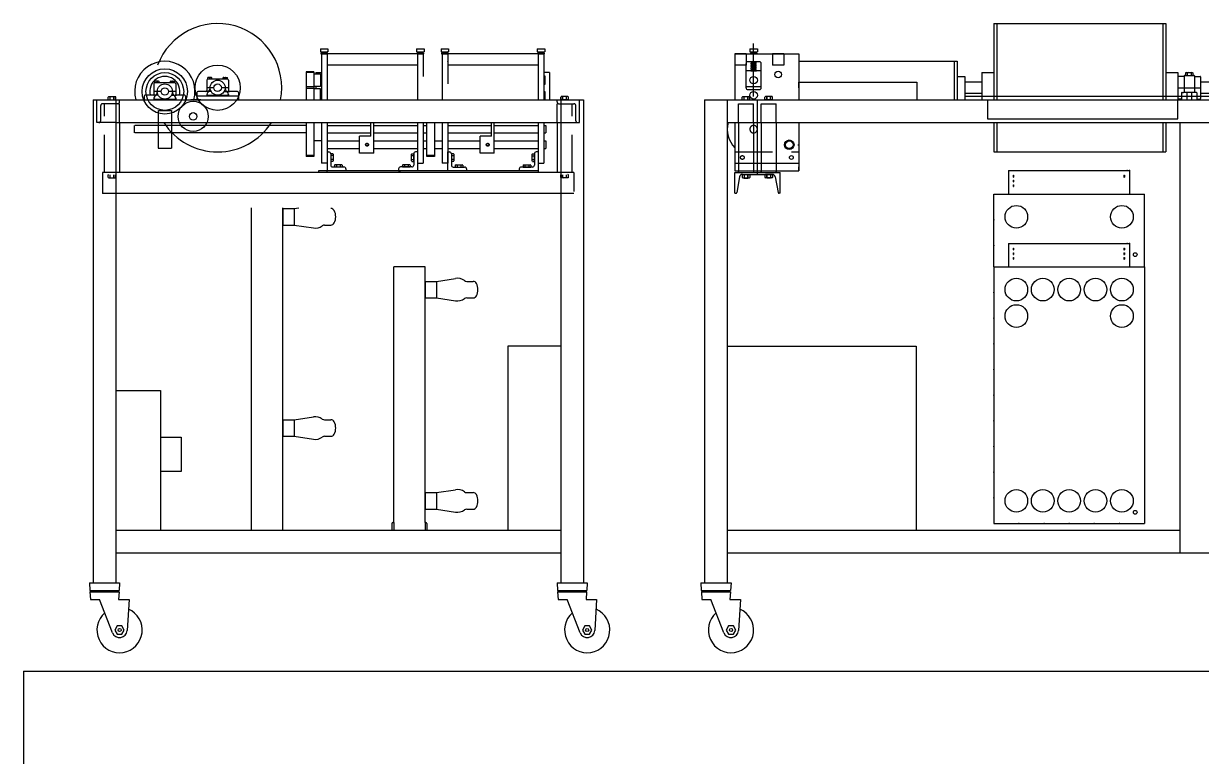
# Model space of a CAD drawing. Extents: x 0 to 33, y 0 to 25.3.
# Drawn here: x 0 to 7.81, y 20.43 to 25.29 of the extents above; entities that cross this region are included whole.
import ezdxf

# ---------------------------------------------------------------- set-up
doc = ezdxf.new("R2010")
doc.units = 0
doc.header["$MEASUREMENT"] = 0
for name, pattern in [('CENTER', [2, 1.25, -0.25, 0.25, -0.25]), ('HIDDEN', [0.375, 0.25, -0.125]), ('HIDDEN2', [0.1875, 0.125, -0.0625])]:
    doc.linetypes.add(name, pattern=pattern)
for name, color, linetype in [('BORDER', 5, 'CONTINUOUS'), ('CENTER', 4, 'CENTER'), ('DIM', 1, 'CONTINUOUS'), ('HATCH', 2, 'CONTINUOUS'), ('HIDDEN', 6, 'HIDDEN'), ('HIDDEN2', 6, 'HIDDEN2'), ('NFHIDDEN', 6, 'HIDDEN'), ('OBJECT', 3, 'CONTINUOUS'), ('TEXT', 1, 'CONTINUOUS')]:
    doc.layers.add(name, color=color, linetype=linetype)

msp = doc.modelspace()

# ---------------------------------------------------------------- linework, layer by layer
at = {"layer": 'BORDER'}
for q in [(0, 0), (33, 21)]:
    msp.add_line((0, 21), q, dxfattribs=at)
at = {"layer": 'CENTER'}
for p, q in [((5.13289, 24.48863), (5.13621, 24.48863)), ((2.01179, 24.40342), (2.01175, 24.40342))]:
    msp.add_line(p, q, dxfattribs=at)
at = {"layer": 'DIM'}
msp.add_line((4.86509, 24.29158), (4.86509, 24.785), dxfattribs=at)
for centre, radius in [((0.93659, 24.84125), 0.15), ((1.28659, 24.86625), 0.15), ((1.12428, 24.67611), 0.1), ((1.12428, 24.67611), 0.025)]:
    msp.add_circle(centre, radius, dxfattribs=at)
at = {"layer": 'HATCH'}
for p, q in [((1.92429, 24.96625), (1.87429, 24.96625)), ((0.89284, 24.71625), (0.89284, 24.46625)), ((0.89388, 24.71625), (0.98138, 24.71625)), ((0.98034, 24.71625), (0.98034, 24.46625)), ((0.89284, 24.46625), (0.98034, 24.46625)), ((1.92429, 24.41625), (1.87429, 24.41625)), ((2.72418, 24.41592), (2.67418, 24.41592))]:
    msp.add_line(p, q, dxfattribs=at)
msp.add_circle((0.93659, 24.84125), 0.125, dxfattribs=at)
msp.add_arc((0.93659, 24.84125), 0.1, 345.522488, 194.477512, dxfattribs=at)
at = {"layer": 'HIDDEN'}
for p, q in [((2.63046, 25.09125), (2.63046, 25.09125)), ((2.79293, 25.09092), (2.79293, 25.09092)), ((2.79293, 25.09092), (2.79489, 25.09092)), ((3.43034, 25.09092), (3.42838, 25.09092)), ((3.43034, 25.09092), (3.43034, 25.09092)), ((2.61179, 25.06625), (2.61171, 25.06625)), ((2.61179, 25.04125), (2.61171, 25.04125)), ((3.41168, 25.06592), (3.41159, 25.06592)), ((3.41168, 25.04092), (3.41159, 25.04092)), ((7.71199, 24.835), (7.71199, 24.785)), ((7.74324, 24.835), (7.74324, 24.785))]:
    msp.add_line(p, q, dxfattribs=at)
for centre, start, end in [((0.52409, 24.7475), 90, 180), ((3.64909, 24.7475), 0, 90)]:
    msp.add_arc(centre, 0.0125, start, end, dxfattribs=at)
at = {"layer": 'HIDDEN2'}
for p, q in [((3.56133, 24.28898), (3.56426, 24.29158)), ((3.56133, 24.2723), (3.56133, 24.28898)), ((3.64909, 24.30342), (3.56159, 24.30342)), ((3.64909, 24.30342), (3.64909, 24.16592)), ((3.56133, 24.2723), (3.56426, 24.2697)), ((3.64909, 24.16592), (3.56159, 24.16592))]:
    msp.add_line(p, q, dxfattribs=at)
for centre in [(2.27731, 24.48863), (3.07719, 24.48831)]:
    msp.add_circle(centre, 0.0095, dxfattribs=at)
at = {"layer": 'NFHIDDEN'}
for p, q in [((0.48659, 24.635), (0.48659, 24.785)), ((0.62409, 24.76), (0.52409, 24.76)), ((0.53659, 24.30342), (0.53659, 24.76)), ((0.63659, 24.7725), (0.63659, 24.785)), ((0.63659, 24.635), (0.63659, 24.76)), ((3.53659, 24.7725), (3.53659, 24.785)), ((3.53659, 24.635), (3.53659, 24.76)), ((3.54909, 24.76), (3.64909, 24.76)), ((3.63659, 24.30342), (3.63659, 24.76)), ((3.68659, 24.635), (3.68659, 24.785)), ((4.74009, 24.635), (4.74009, 24.76)), ((4.74009, 24.76), (4.84009, 24.76)), ((4.84009, 24.635), (4.84009, 24.76)), ((4.89009, 24.635), (4.89009, 24.76)), ((4.89009, 24.76), (4.99009, 24.76)), ((4.99009, 24.635), (4.99009, 24.76)), ((0.51159, 24.6475), (0.51159, 24.7475)), ((3.66159, 24.6475), (3.66159, 24.7475)), ((0.61159, 24.635), (0.48659, 24.635)), ((3.56159, 24.635), (3.68659, 24.635)), ((4.71509, 24.44125), (5.14013, 24.44125)), ((4.74009, 24.36592), (4.84009, 24.36592)), ((4.89009, 24.36592), (4.99009, 24.36592)), ((0.52409, 24.30342), (0.52409, 24.16592)), ((0.61159, 24.30342), (0.52409, 24.30342)), ((0.56133, 24.28898), (0.56426, 24.29158)), ((0.56133, 24.2723), (0.56133, 24.28898)), ((0.57396, 24.2723), (0.57396, 24.28898)), ((0.57396, 24.2723), (0.57396, 24.28898)), ((0.59922, 24.2723), (0.59922, 24.28898)), ((0.59922, 24.28898), (0.59922, 24.2723)), ((0.59922, 24.2723), (0.59922, 24.28898)), ((0.61185, 24.28898), (0.60892, 24.29158)), ((0.61185, 24.2723), (0.61185, 24.28898)), ((3.57396, 24.2723), (3.57396, 24.28898)), ((3.57396, 24.28898), (3.57396, 24.2723)), ((3.57396, 24.2723), (3.57396, 24.28898)), ((3.59922, 24.2723), (3.59922, 24.28898)), ((3.59922, 24.2723), (3.59922, 24.28898)), ((3.61185, 24.28898), (3.60892, 24.29158)), ((3.61185, 24.2723), (3.61185, 24.28898)), ((4.74009, 24.31625), (4.84009, 24.31625)), ((4.89009, 24.31625), (4.99009, 24.31625)), ((0.56133, 24.2723), (0.56426, 24.2697)), ((0.56426, 24.2697), (0.60892, 24.2697)), ((0.57396, 24.2723), (0.57103, 24.2697)), ((0.57396, 24.2723), (0.57689, 24.2697)), ((0.59922, 24.2723), (0.59629, 24.2697)), ((0.59922, 24.2723), (0.60215, 24.2697)), ((0.61185, 24.2723), (0.60892, 24.2697)), ((3.60892, 24.2697), (3.56426, 24.2697)), ((3.57396, 24.2723), (3.57103, 24.2697)), ((3.57396, 24.2723), (3.57689, 24.2697)), ((3.59922, 24.2723), (3.59629, 24.2697)), ((3.59922, 24.2723), (3.60215, 24.2697)), ((3.61185, 24.2723), (3.60892, 24.2697)), ((0.61159, 24.16592), (0.52409, 24.16592))]:
    msp.add_line(p, q, dxfattribs=at)
msp.add_circle((4.76513, 24.40375), 0.0125, dxfattribs=at)
for centre, radius, start, end in [((0.62409, 24.7725), 0.0125, 270, 0), ((3.54909, 24.7725), 0.0125, 180, 270), ((0.49909, 24.6475), 0.0125, 270, 0), ((3.67409, 24.6475), 0.0125, 180, 270), ((4.84011, 24.59125), 0.025, 90.057094, 269.942906)]:
    msp.add_arc(centre, radius, start, end, dxfattribs=at)
at = {"layer": 'OBJECT'}
for p, q in [((6.43261, 25.29125), (7.57261, 25.29125)), ((6.43261, 25.29125), (6.43261, 24.785)), ((6.45261, 25.29125), (6.45261, 24.785)), ((7.55261, 25.29125), (7.55261, 24.785)), ((7.57261, 25.29125), (7.57261, 24.785)), ((4.84011, 24.80688), (4.84011, 25.16001)), ((1.96804, 25.12406), (1.96804, 25.10356)), ((1.96804, 25.12406), (2.01804, 25.12406)), ((1.96804, 25.10356), (2.01804, 25.10356)), ((1.97117, 25.09516), (2.01492, 25.09516)), ((1.97117, 25.09516), (1.97117, 25.09125)), ((1.97117, 25.09125), (2.01492, 25.09125)), ((1.97227, 25.09125), (2.01602, 25.09125)), ((1.97429, 25.09125), (1.97429, 24.785)), ((2.01179, 25.09125), (1.97429, 25.09125)), ((1.98325, 25.09125), (2.00677, 25.09125)), ((2.61179, 25.09125), (2.01179, 25.09125)), ((2.01179, 25.09125), (2.01179, 24.785)), ((2.01179, 25.09125), (2.01179, 25.04125)), ((2.01492, 25.09516), (2.01492, 25.09125)), ((2.01804, 25.12406), (2.01804, 25.10356)), ((2.60546, 25.12406), (2.60546, 25.10356)), ((2.60546, 25.12406), (2.65546, 25.12406)), ((2.60546, 25.10356), (2.65546, 25.10356)), ((2.60858, 25.09516), (2.65233, 25.09516)), ((2.60858, 25.09516), (2.60858, 25.09125)), ((2.60858, 25.09125), (2.65233, 25.09125)), ((2.61171, 25.09125), (2.61171, 24.785)), ((2.61171, 25.09125), (2.64921, 25.09125)), ((2.61179, 25.10356), (2.61179, 25.10354)), ((2.61673, 25.09125), (2.64025, 25.09125)), ((2.64921, 25.09125), (2.64921, 24.94125)), ((2.65233, 25.09516), (2.65233, 25.09125)), ((2.65546, 25.12406), (2.65546, 25.10356)), ((2.76793, 25.12373), (2.76793, 25.10323)), ((2.76793, 25.12373), (2.81793, 25.12373)), ((2.76793, 25.10323), (2.81793, 25.10323)), ((2.77105, 25.09483), (2.77105, 25.09092)), ((2.77105, 25.09483), (2.8148, 25.09483)), ((2.77105, 25.09092), (2.8148, 25.09092)), ((2.77418, 25.09092), (2.77418, 24.785)), ((2.81168, 25.09092), (2.77418, 25.09092)), ((2.78314, 25.09092), (2.80665, 25.09092)), ((3.41168, 25.09092), (2.81168, 25.09092)), ((2.81168, 25.09092), (2.81168, 24.89197)), ((2.81168, 25.09092), (2.81168, 25.04092)), ((2.8148, 25.09483), (2.8148, 25.09092)), ((2.81793, 25.12373), (2.81793, 25.10323)), ((3.40534, 25.12373), (3.45534, 25.12373)), ((3.40534, 25.12373), (3.40534, 25.10323)), ((3.40534, 25.10323), (3.45534, 25.10323)), ((3.40847, 25.09483), (3.45222, 25.09483)), ((3.40847, 25.09483), (3.40847, 25.09092)), ((3.40847, 25.09092), (3.45222, 25.09092)), ((3.41159, 25.09092), (3.44909, 25.09092)), ((3.41168, 25.10323), (3.41168, 25.10321)), ((3.41168, 25.09484), (3.41168, 25.09483)), ((3.41168, 25.09092), (3.41168, 25.04092)), ((3.41662, 25.09092), (3.44013, 25.09092)), ((3.44909, 25.09092), (3.44909, 24.94842)), ((3.45222, 25.09483), (3.45222, 25.09092)), ((3.45534, 25.12373), (3.45534, 25.10323)), ((4.71513, 25.09125), (4.71513, 24.785)), ((4.79013, 25.09125), (4.71513, 25.09125)), ((4.71513, 25.09125), (5.14013, 25.09125)), ((4.71513, 25.09125), (4.71513, 25.01625)), ((4.79013, 25.09125), (4.79013, 25.01625)), ((4.81513, 25.12406), (4.81513, 25.10356)), ((4.81513, 25.12406), (4.86513, 25.12406)), ((4.81513, 25.10356), (4.86513, 25.10356)), ((4.81826, 25.09516), (4.86201, 25.09516)), ((4.81826, 25.09516), (4.81826, 25.09125)), ((4.81826, 25.09125), (4.86201, 25.09125)), ((4.82847, 25.09125), (4.85199, 25.09125)), ((4.86201, 25.09516), (4.86201, 25.09125)), ((4.86513, 25.12406), (4.86513, 25.10356)), ((5.04013, 25.09125), (4.96513, 25.09125)), ((4.96513, 25.09125), (4.96513, 25.01625)), ((5.04013, 25.09125), (5.04013, 25.01625)), ((5.14013, 25.09125), (5.14013, 24.785)), ((2.01179, 25.04125), (2.01179, 25.04166)), ((2.61179, 25.01625), (2.01179, 25.01625)), ((2.81168, 25.04092), (2.81168, 25.04134)), ((3.41168, 25.01592), (2.81168, 25.01592)), ((3.41168, 25.04092), (3.41166, 24.785)), ((4.79013, 25.01625), (4.71513, 25.01625)), ((4.79013, 25.01625), (4.71513, 25.01625)), ((4.79013, 25.01625), (4.71513, 25.01625)), ((4.79011, 24.86625), (4.79011, 25.02625)), ((4.87769, 25.03875), (4.80269, 25.03875)), ((4.8219, 25.03875), (4.85406, 25.03875)), ((4.82491, 25.03142), (4.85306, 25.03862)), ((4.82491, 25.02022), (4.85306, 25.02742)), ((4.82491, 25.00902), (4.85306, 25.01622)), ((4.82491, 24.99782), (4.85306, 25.00502)), ((4.82491, 24.98662), (4.85306, 24.99382)), ((4.82534, 25.03479), (4.83352, 25.03362)), ((4.82534, 25.02359), (4.83352, 25.02242)), ((4.82534, 25.01239), (4.83352, 25.01122)), ((4.82534, 25.00119), (4.83352, 25.00002)), ((4.82534, 24.98999), (4.83352, 24.98882)), ((4.8269, 25.02367), (4.85505, 25.03087)), ((4.8269, 25.01247), (4.85505, 25.01967)), ((4.8269, 25.00127), (4.85505, 25.00847)), ((4.8269, 24.99007), (4.85505, 24.99727)), ((4.82691, 25.03487), (4.84186, 25.03875)), ((4.84644, 25.02867), (4.85462, 25.02751)), ((4.84644, 25.01747), (4.85462, 25.01631)), ((4.84644, 25.00627), (4.85462, 25.00511)), ((4.84644, 24.99507), (4.85462, 24.99391)), ((4.89011, 24.86625), (4.89011, 25.02625)), ((5.04013, 25.01625), (4.96513, 25.01625)), ((5.04013, 25.01625), (4.96513, 25.01625)), ((5.14011, 25.04125), (6.19011, 25.04125)), ((6.17011, 25.04125), (6.17011, 24.785)), ((6.19011, 25.04125), (6.19011, 24.785)), ((1.21472, 24.9165), (1.21472, 24.84725)), ((1.22436, 24.93469), (1.22072, 24.93361)), ((1.22072, 24.9225), (1.22072, 24.93361)), ((1.35247, 24.9225), (1.22072, 24.9225)), ((1.2452, 24.93469), (1.22436, 24.93469)), ((1.23114, 24.93469), (1.23478, 24.93361)), ((1.23842, 24.93469), (1.23478, 24.93361)), ((1.23478, 24.93361), (1.23478, 24.9225)), ((1.2452, 24.93469), (1.24884, 24.93361)), ((1.24884, 24.9225), (1.24884, 24.93361)), ((1.32798, 24.93469), (1.32434, 24.93361)), ((1.32434, 24.9225), (1.32434, 24.93361)), ((1.32798, 24.93469), (1.34883, 24.93469)), ((1.33476, 24.93469), (1.3384, 24.93361)), ((1.34204, 24.93469), (1.3384, 24.93361)), ((1.3384, 24.93361), (1.3384, 24.9225)), ((1.34883, 24.93469), (1.35247, 24.93361)), ((1.35247, 24.9225), (1.35247, 24.93361)), ((1.35847, 24.9165), (1.35847, 24.84725)), ((1.87429, 24.97125), (1.87429, 24.86)), ((1.92429, 24.97125), (1.87429, 24.97125)), ((1.92429, 24.97125), (1.92429, 24.86)), ((1.92429, 24.95845), (1.96804, 24.95845)), ((1.93679, 24.96625), (1.93679, 24.95845)), ((1.93679, 24.96625), (1.97429, 24.96625)), ((1.96804, 24.95845), (1.96804, 24.87405)), ((1.96804, 24.94125), (1.97429, 24.94125)), ((1.97429, 24.97875), (1.97429, 24.785)), ((1.97429, 24.97875), (1.97429, 24.785)), ((1.97429, 24.92875), (1.97429, 24.87875)), ((3.44909, 24.97842), (3.44909, 24.94842)), ((3.44909, 24.97842), (3.44909, 24.94842)), ((3.44909, 24.96592), (3.44909, 24.94842)), ((3.48659, 24.96592), (3.44909, 24.96592)), ((3.44909, 24.94842), (3.44909, 24.89092)), ((3.44909, 24.94467), (3.45534, 24.94467)), ((3.45534, 24.94467), (3.45534, 24.88717)), ((3.45534, 24.94467), (3.45534, 24.89092)), ((3.48659, 24.96592), (3.48659, 24.785)), ((3.48659, 24.92842), (3.48659, 24.87842)), ((4.89011, 24.97875), (4.79027, 24.97875)), ((4.8219, 24.97875), (4.85805, 24.97875)), ((4.8269, 24.97887), (4.85505, 24.98607)), ((4.83788, 24.97875), (4.85307, 24.98262)), ((4.84644, 24.98387), (4.85462, 24.98271)), ((6.19011, 24.94125), (6.24011, 24.94125)), ((6.24011, 24.94125), (6.24011, 24.785)), ((6.35261, 24.96625), (6.43261, 24.96625)), ((6.35261, 24.96625), (6.35261, 24.785)), ((6.35261, 24.96625), (6.35261, 24.785)), ((7.57261, 24.96625), (7.65261, 24.96625)), ((7.65261, 24.96625), (7.65261, 24.785)), ((7.65261, 24.93825), (7.65261, 24.79425)), ((7.69024, 24.94125), (7.65561, 24.94125)), ((7.69324, 24.9445), (7.69324, 24.94425)), ((7.69324, 24.94425), (7.69324, 24.838)), ((7.69624, 24.9475), (7.75899, 24.9475)), ((7.7072, 24.96625), (7.70234, 24.96481)), ((7.70234, 24.96481), (7.70234, 24.9475)), ((7.7072, 24.96625), (7.74803, 24.96625)), ((7.71006, 24.96625), (7.71491, 24.96481)), ((7.71977, 24.96625), (7.71491, 24.96481)), ((7.71491, 24.96481), (7.71491, 24.9475)), ((7.73546, 24.96625), (7.74031, 24.96481)), ((7.74517, 24.96625), (7.74031, 24.96481)), ((7.74031, 24.96481), (7.74031, 24.9475)), ((7.74803, 24.96625), (7.75288, 24.96481)), ((7.75288, 24.96481), (7.75288, 24.9475)), ((7.76199, 24.9445), (7.76199, 24.94425)), ((7.76199, 24.94425), (7.76199, 24.838)), ((7.76499, 24.94125), (7.79961, 24.94125)), ((7.80261, 24.93825), (7.80261, 24.79425)), ((0.86472, 24.8915), (0.86472, 24.82225)), ((0.91159, 24.84125), (0.86472, 24.84125)), ((0.87436, 24.90969), (0.87072, 24.90861)), ((0.87072, 24.8975), (0.87072, 24.90861)), ((1.00247, 24.8975), (0.87072, 24.8975)), ((0.8952, 24.90969), (0.87436, 24.90969)), ((0.88114, 24.90969), (0.88478, 24.90861)), ((0.88842, 24.90969), (0.88478, 24.90861)), ((0.88478, 24.90861), (0.88478, 24.8975)), ((0.8952, 24.90969), (0.89884, 24.90861)), ((0.89884, 24.8975), (0.89884, 24.90861)), ((1.00847, 24.84125), (0.96159, 24.84125)), ((0.97798, 24.90969), (0.97434, 24.90861)), ((0.97434, 24.8975), (0.97434, 24.90861)), ((0.97798, 24.90969), (0.99883, 24.90969)), ((0.98476, 24.90969), (0.9884, 24.90861)), ((0.98659, 24.84125), (0.98659, 24.83395)), ((0.99204, 24.90969), (0.9884, 24.90861)), ((0.9884, 24.90861), (0.9884, 24.8975)), ((0.99883, 24.90969), (1.00247, 24.90861)), ((1.00247, 24.8975), (1.00247, 24.90861)), ((1.00847, 24.8915), (1.00847, 24.82225)), ((1.14909, 24.83525), (1.14909, 24.785)), ((1.20872, 24.84125), (1.15509, 24.84125)), ((1.21889, 24.84125), (1.15509, 24.84125)), ((1.24329, 24.84125), (1.19597, 24.84125)), ((1.26159, 24.86625), (1.21472, 24.86625)), ((1.35847, 24.86625), (1.31159, 24.86625)), ((1.32989, 24.84125), (1.36447, 24.84125)), ((1.33659, 24.86625), (1.33659, 24.85895)), ((1.41809, 24.84125), (1.35429, 24.84125)), ((1.42409, 24.83525), (1.42409, 24.785)), ((1.87429, 24.8725), (1.87429, 24.785)), ((1.92429, 24.87125), (1.87429, 24.87125)), ((1.92429, 24.86125), (1.87429, 24.86125)), ((1.96804, 24.87405), (1.92429, 24.87405)), ((1.92429, 24.8725), (1.92429, 24.785)), ((1.96804, 24.85845), (1.92429, 24.85845)), ((1.93679, 24.87405), (1.93679, 24.85845)), ((1.96804, 24.89125), (1.97429, 24.89125)), ((1.96804, 24.785), (1.96804, 24.85845)), ((1.96804, 24.84125), (1.97429, 24.84125)), ((1.97429, 24.90375), (1.97429, 24.86625)), ((1.97429, 24.86625), (1.97429, 24.84125)), ((3.44909, 24.89092), (3.44909, 24.785)), ((3.44909, 24.89092), (3.44909, 24.87842)), ((3.44909, 24.89092), (3.44909, 24.86592)), ((3.45534, 24.88717), (3.44909, 24.88717)), ((3.44909, 24.86592), (3.44918, 24.86592)), ((3.44909, 24.84092), (3.45534, 24.84092)), ((3.44909, 24.84092), (3.44909, 24.79092)), ((3.45534, 24.84092), (3.45534, 24.79092)), ((4.89011, 24.8725), (4.79011, 24.8725)), ((4.80261, 24.85375), (4.87761, 24.85375)), ((5.14013, 24.90375), (5.92193, 24.90375)), ((5.92193, 24.90375), (5.92193, 24.785)), ((6.35261, 24.90375), (6.24011, 24.90375)), ((7.65261, 24.86625), (7.80261, 24.86625)), ((7.68061, 24.835), (7.69024, 24.835)), ((7.77461, 24.835), (7.69024, 24.835)), ((8.47761, 24.90375), (7.80261, 24.90375)), ((0.46159, 24.785), (3.71159, 24.785)), ((0.46159, 24.785), (0.46159, 21.585)), ((0.56133, 24.80428), (0.56426, 24.80688)), ((0.56133, 24.7876), (0.56133, 24.80428)), ((0.56133, 24.7876), (0.56426, 24.785)), ((0.56426, 24.80688), (0.60892, 24.80688)), ((0.56426, 24.785), (0.60892, 24.785)), ((0.57396, 24.80428), (0.57103, 24.80688)), ((0.57396, 24.7876), (0.57103, 24.785)), ((0.57396, 24.80428), (0.57689, 24.80688)), ((0.57396, 24.80688), (0.59922, 24.80688)), ((0.57396, 24.7876), (0.57396, 24.80428)), ((0.57396, 24.7876), (0.57396, 24.80428)), ((0.57396, 24.7876), (0.57689, 24.785)), ((0.59922, 24.80428), (0.59629, 24.80688)), ((0.59922, 24.7876), (0.59629, 24.785)), ((0.59922, 24.80428), (0.60215, 24.80688)), ((0.59922, 24.7876), (0.59922, 24.80428)), ((0.59922, 24.80428), (0.59922, 24.7876)), ((0.59922, 24.7876), (0.59922, 24.80428)), ((0.59922, 24.7876), (0.60215, 24.785)), ((0.61185, 24.80428), (0.60892, 24.80688)), ((0.61185, 24.7876), (0.60892, 24.785)), ((0.61159, 24.785), (0.61159, 21.585)), ((0.61185, 24.7876), (0.61185, 24.80428)), ((0.79909, 24.81025), (0.79909, 24.785)), ((0.86889, 24.81625), (0.80509, 24.81625)), ((0.85872, 24.81625), (0.80509, 24.81625)), ((0.89329, 24.81625), (0.84597, 24.81625)), ((0.86472, 24.79625), (0.86472, 24.785)), ((0.87072, 24.79125), (1.00247, 24.79125)), ((0.97989, 24.81625), (1.01447, 24.81625)), ((1.06809, 24.81625), (1.00429, 24.81625)), ((1.00847, 24.79625), (1.00847, 24.785)), ((1.07409, 24.81025), (1.07409, 24.785)), ((1.09909, 24.785), (1.18659, 24.785)), ((1.17534, 24.785), (1.10972, 24.785)), ((1.42409, 24.81), (1.14909, 24.81)), ((1.21472, 24.82125), (1.21472, 24.81)), ((1.22072, 24.81625), (1.35247, 24.81625)), ((1.35847, 24.82125), (1.35847, 24.81)), ((1.87429, 24.79125), (1.8744, 24.79125)), ((1.96804, 24.79125), (1.97429, 24.79125)), ((3.44909, 24.79092), (3.45534, 24.79092)), ((3.56133, 24.80428), (3.56426, 24.80688)), ((3.56133, 24.7876), (3.56133, 24.80428)), ((3.56133, 24.7876), (3.56426, 24.785)), ((3.56159, 24.785), (3.56159, 21.585)), ((3.60892, 24.80688), (3.56426, 24.80688)), ((3.60892, 24.785), (3.56426, 24.785)), ((3.57396, 24.80428), (3.57103, 24.80688)), ((3.57396, 24.7876), (3.57103, 24.785)), ((3.59922, 24.80688), (3.57396, 24.80688)), ((3.57396, 24.80428), (3.57689, 24.80688)), ((3.57396, 24.7876), (3.57396, 24.80428)), ((3.57396, 24.80428), (3.57396, 24.7876)), ((3.57396, 24.7876), (3.57396, 24.80428)), ((3.57396, 24.7876), (3.57689, 24.785)), ((3.59922, 24.80428), (3.59629, 24.80688)), ((3.59922, 24.7876), (3.59629, 24.785)), ((3.59922, 24.80428), (3.60215, 24.80688)), ((3.59922, 24.7876), (3.59922, 24.80428)), ((3.59922, 24.7876), (3.59922, 24.80428)), ((3.59922, 24.7876), (3.60215, 24.785)), ((3.61185, 24.80428), (3.60892, 24.80688)), ((3.61185, 24.7876), (3.60892, 24.785)), ((3.61185, 24.7876), (3.61185, 24.80428)), ((3.71159, 24.785), (3.71159, 21.585)), ((4.51511, 24.785), (9.81511, 24.785)), ((4.51511, 24.785), (4.51511, 21.585)), ((4.51511, 24.785), (4.51511, 21.585)), ((4.66511, 24.785), (4.66511, 21.585)), ((4.76483, 24.80428), (4.76776, 24.80688)), ((4.76483, 24.7876), (4.76483, 24.80428)), ((4.76483, 24.7876), (4.76776, 24.785)), ((4.76776, 24.80688), (4.81242, 24.80688)), ((4.76776, 24.785), (4.81242, 24.785)), ((4.77746, 24.80428), (4.77453, 24.80688)), ((4.77746, 24.7876), (4.77453, 24.785)), ((4.77746, 24.80688), (4.80272, 24.80688)), ((4.77746, 24.80428), (4.78039, 24.80688)), ((4.77746, 24.7876), (4.77746, 24.80428)), ((4.77746, 24.7876), (4.77746, 24.80428)), ((4.77746, 24.7876), (4.78039, 24.785)), ((4.80272, 24.80428), (4.79979, 24.80688)), ((4.80272, 24.7876), (4.79979, 24.785)), ((4.80272, 24.80428), (4.80565, 24.80688)), ((4.80272, 24.7876), (4.80272, 24.80428)), ((4.80272, 24.80428), (4.80272, 24.7876)), ((4.80272, 24.7876), (4.80272, 24.80428)), ((4.80272, 24.7876), (4.80565, 24.785)), ((4.81535, 24.80428), (4.81242, 24.80688)), ((4.81535, 24.7876), (4.81242, 24.785)), ((4.81535, 24.7876), (4.81535, 24.80428)), ((4.91483, 24.80428), (4.91776, 24.80688)), ((4.91483, 24.7876), (4.91483, 24.80428)), ((4.91483, 24.7876), (4.91776, 24.785)), ((4.96242, 24.80688), (4.91776, 24.80688)), ((4.96242, 24.785), (4.91776, 24.785)), ((4.92746, 24.80428), (4.92453, 24.80688)), ((4.92746, 24.7876), (4.92453, 24.785)), ((4.95272, 24.80688), (4.92746, 24.80688)), ((4.92746, 24.80428), (4.93039, 24.80688)), ((4.92746, 24.7876), (4.92746, 24.80428)), ((4.92746, 24.80428), (4.92746, 24.7876)), ((4.92746, 24.7876), (4.92746, 24.80428)), ((4.92746, 24.7876), (4.93039, 24.785)), ((4.95272, 24.80428), (4.94979, 24.80688)), ((4.95272, 24.7876), (4.94979, 24.785)), ((4.95272, 24.80428), (4.95565, 24.80688)), ((4.95272, 24.7876), (4.95272, 24.80428)), ((4.95272, 24.7876), (4.95272, 24.80428)), ((4.95272, 24.7876), (4.95565, 24.785)), ((4.96535, 24.80428), (4.96242, 24.80688)), ((4.96535, 24.7876), (4.96242, 24.785)), ((4.96535, 24.7876), (4.96535, 24.80428)), ((6.35261, 24.82875), (6.24011, 24.82875)), ((7.67761, 24.79125), (7.65561, 24.79125)), ((7.67761, 24.832), (7.67761, 24.785)), ((7.69011, 24.785), (7.79011, 24.785)), ((7.77761, 24.832), (7.77761, 24.785)), ((7.77761, 24.79125), (7.79961, 24.79125)), ((8.47761, 24.82875), (7.80261, 24.82875)), ((0.61159, 24.635), (3.56159, 24.635)), ((0.63659, 24.635), (0.63659, 24.30342)), ((0.73659, 24.56625), (0.73659, 24.61625)), ((1.87429, 24.61625), (0.73763, 24.61625)), ((1.87429, 24.635), (1.87429, 24.41125)), ((1.92429, 24.635), (1.92429, 24.41125)), ((1.97429, 24.635), (1.97429, 24.51625)), ((1.97429, 24.635), (1.97429, 24.36625)), ((2.01179, 24.635), (2.01179, 24.36625)), ((2.01179, 24.61625), (2.30231, 24.61625)), ((2.30231, 24.54488), (2.30231, 24.635)), ((2.32111, 24.43238), (2.32111, 24.635)), ((2.32111, 24.61625), (2.61171, 24.61625)), ((2.61171, 24.635), (2.61171, 24.36625)), ((2.64921, 24.635), (2.64921, 24.36625)), ((2.64921, 24.61625), (2.67418, 24.61625)), ((2.67418, 24.41092), (2.67418, 24.635)), ((2.72418, 24.635), (2.72418, 24.41092)), ((2.77418, 24.635), (2.77418, 24.51592)), ((2.77418, 24.635), (2.77418, 24.36592)), ((2.81168, 24.635), (2.81168, 24.36592)), ((2.81168, 24.61625), (3.1024, 24.61625)), ((3.10219, 24.54455), (3.10219, 24.635)), ((3.12099, 24.43205), (3.12099, 24.635)), ((3.12099, 24.61625), (3.41159, 24.61625)), ((3.41165, 24.635), (3.41163, 24.36592)), ((3.44909, 24.635), (3.44909, 24.36592)), ((3.44909, 24.61625), (3.46159, 24.61625)), ((3.46159, 24.61625), (3.46159, 24.56625)), ((3.53659, 24.635), (3.53659, 24.30342)), ((4.66511, 24.635), (9.95993, 24.635)), ((4.71509, 24.635), (4.71509, 24.31625)), ((4.74009, 24.635), (4.74009, 24.30408)), ((4.84009, 24.635), (4.84009, 24.30408)), ((4.89009, 24.635), (4.89009, 24.30408)), ((4.99009, 24.635), (4.99009, 24.30408)), ((5.14013, 24.635), (5.14013, 24.34125)), ((6.43261, 24.635), (6.43261, 24.44125)), ((6.45261, 24.635), (6.45261, 24.44125)), ((7.55261, 24.635), (7.55261, 24.44125)), ((7.57261, 24.635), (7.57261, 24.44125)), ((7.66511, 24.635), (7.66511, 21.785)), ((1.87429, 24.56625), (0.73763, 24.56625)), ((1.97429, 24.51988), (1.97429, 24.45738)), ((1.97429, 24.51988), (1.97429, 24.45738)), ((2.01179, 24.56625), (2.30231, 24.56625)), ((2.22731, 24.43238), (2.22731, 24.54488)), ((2.30231, 24.54488), (2.22731, 24.54488)), ((2.32111, 24.56625), (2.61171, 24.56625)), ((2.64921, 24.56625), (2.67418, 24.56625)), ((2.81168, 24.56625), (3.10219, 24.56625)), ((3.02719, 24.43205), (3.02719, 24.54455)), ((3.10219, 24.54455), (3.02719, 24.54455)), ((3.12099, 24.56625), (3.41159, 24.56625)), ((3.44909, 24.56625), (3.46159, 24.56625)), ((1.92429, 24.51625), (1.97429, 24.51625)), ((1.97429, 24.51363), (1.97429, 24.46363)), ((2.01175, 24.51363), (2.22731, 24.51363)), ((2.01175, 24.46363), (2.22731, 24.46363)), ((2.32111, 24.51363), (2.61171, 24.51363)), ((2.32111, 24.46363), (2.61171, 24.46363)), ((2.64921, 24.51363), (2.67418, 24.51363)), ((2.64921, 24.46363), (2.67418, 24.46363)), ((2.72418, 24.51363), (2.77418, 24.51363)), ((2.72418, 24.46363), (2.77418, 24.46363)), ((2.77418, 24.51955), (2.77418, 24.45705)), ((2.77418, 24.51955), (2.77418, 24.45705)), ((2.77418, 24.5133), (2.77418, 24.4633)), ((2.81168, 24.51363), (3.02719, 24.51363)), ((2.81168, 24.46363), (3.02719, 24.46363)), ((3.12099, 24.51363), (3.41159, 24.51363)), ((3.12099, 24.46363), (3.41159, 24.46363)), ((3.44909, 24.51363), (3.46159, 24.51363)), ((3.44909, 24.46363), (3.46159, 24.46363)), ((3.46159, 24.51363), (3.46159, 24.46363)), ((1.92429, 24.41125), (1.87429, 24.41125)), ((2.01179, 24.36625), (1.97429, 24.36625)), ((2.01175, 24.44092), (2.01175, 24.31592)), ((2.01175, 24.44092), (2.02425, 24.44092)), ((2.03935, 24.42868), (2.03675, 24.42868)), ((2.03675, 24.42868), (2.03675, 24.37816)), ((2.03675, 24.42842), (2.03675, 24.35342)), ((2.04978, 24.41605), (2.03675, 24.41605)), ((2.04978, 24.39079), (2.03675, 24.39079)), ((2.03935, 24.37816), (2.03675, 24.37816)), ((2.04978, 24.42868), (2.03935, 24.42868)), ((2.04978, 24.37816), (2.03935, 24.37816)), ((2.04978, 24.42868), (2.05238, 24.42575)), ((2.04978, 24.41605), (2.05238, 24.41898)), ((2.04978, 24.41605), (2.05238, 24.41312)), ((2.04978, 24.39079), (2.05238, 24.39372)), ((2.04978, 24.39079), (2.05238, 24.38786)), ((2.04978, 24.37816), (2.05238, 24.38109)), ((2.05238, 24.42575), (2.05238, 24.38109)), ((2.32111, 24.43238), (2.22731, 24.43238)), ((2.57372, 24.42868), (2.57113, 24.42575)), ((2.57113, 24.38109), (2.57113, 24.42575)), ((2.57372, 24.41605), (2.57113, 24.41898)), ((2.57372, 24.41605), (2.57113, 24.41312)), ((2.57372, 24.39079), (2.57113, 24.39372)), ((2.57372, 24.39079), (2.57113, 24.38786)), ((2.57372, 24.37816), (2.57113, 24.38109)), ((2.57372, 24.42868), (2.58415, 24.42868)), ((2.57372, 24.41605), (2.58675, 24.41605)), ((2.57372, 24.39079), (2.58675, 24.39079)), ((2.57372, 24.37816), (2.58415, 24.37816)), ((2.58415, 24.42868), (2.58675, 24.42868)), ((2.58415, 24.37816), (2.58675, 24.37816)), ((2.58675, 24.37816), (2.58675, 24.42868)), ((2.58675, 24.42842), (2.58675, 24.35342)), ((2.61175, 24.44092), (2.59925, 24.44092)), ((2.61171, 24.36625), (2.64921, 24.36625)), ((2.61175, 24.44092), (2.61175, 24.31592)), ((2.72418, 24.41092), (2.67418, 24.41092)), ((2.81168, 24.36592), (2.77418, 24.36592)), ((2.81163, 24.44059), (2.81163, 24.31559)), ((2.81163, 24.44059), (2.82413, 24.44059)), ((2.83663, 24.42835), (2.83663, 24.37783)), ((2.83923, 24.42835), (2.83663, 24.42835)), ((2.83663, 24.42809), (2.83663, 24.35309)), ((2.84966, 24.41572), (2.83663, 24.41572)), ((2.84966, 24.39046), (2.83663, 24.39046)), ((2.83923, 24.37783), (2.83663, 24.37783)), ((2.84966, 24.42835), (2.83923, 24.42835)), ((2.84966, 24.37783), (2.83923, 24.37783)), ((2.84966, 24.42835), (2.85226, 24.42542)), ((2.84966, 24.41572), (2.85226, 24.41865)), ((2.84966, 24.41572), (2.85226, 24.41279)), ((2.84966, 24.39046), (2.85226, 24.39339)), ((2.84966, 24.39046), (2.85226, 24.38753)), ((2.84966, 24.37783), (2.85226, 24.38076)), ((2.85226, 24.42542), (2.85226, 24.38076)), ((3.12099, 24.43205), (3.02719, 24.43205)), ((3.37361, 24.42835), (3.37101, 24.42542)), ((3.37101, 24.38076), (3.37101, 24.42542)), ((3.37361, 24.41572), (3.37101, 24.41865)), ((3.37361, 24.41572), (3.37101, 24.41279)), ((3.37361, 24.39046), (3.37101, 24.39339)), ((3.37361, 24.39046), (3.37101, 24.38753)), ((3.37361, 24.37783), (3.37101, 24.38076)), ((3.37361, 24.42835), (3.38404, 24.42835)), ((3.37361, 24.41572), (3.38663, 24.41572)), ((3.37361, 24.39046), (3.38663, 24.39046)), ((3.37361, 24.37783), (3.38404, 24.37783)), ((3.38404, 24.42835), (3.38663, 24.42835)), ((3.38404, 24.37783), (3.38663, 24.37783)), ((3.38663, 24.37783), (3.38663, 24.42835)), ((3.38663, 24.42809), (3.38663, 24.35309)), ((3.41163, 24.44059), (3.39913, 24.44059)), ((3.41159, 24.36592), (3.44909, 24.36592)), ((3.41163, 24.44059), (3.41163, 24.31559)), ((4.71509, 24.36592), (4.74009, 24.36592)), ((4.84009, 24.36592), (4.89009, 24.36592)), ((4.99009, 24.36592), (5.14013, 24.36592)), ((5.14009, 24.44125), (5.14009, 24.34125)), ((5.14009, 24.44125), (5.14009, 24.31625)), ((5.14009, 24.44125), (5.14009, 24.31625)), ((6.43261, 24.44125), (7.57261, 24.44125)), ((3.56159, 24.30342), (0.61159, 24.30342)), ((1.95582, 24.31592), (1.95582, 24.30342)), ((3.41163, 24.31592), (1.95582, 24.31592)), ((2.01224, 24.30342), (2.01224, 24.31609)), ((3.41163, 24.30342), (2.01224, 24.30342)), ((2.04925, 24.34092), (2.12425, 24.34092)), ((2.06119, 24.35395), (2.06412, 24.35655)), ((2.06119, 24.35395), (2.06119, 24.34352)), ((2.06119, 24.34352), (2.06119, 24.34092)), ((2.06119, 24.34092), (2.11171, 24.34092)), ((2.06412, 24.35655), (2.10878, 24.35655)), ((2.07382, 24.35395), (2.07089, 24.35655)), ((2.07382, 24.35395), (2.07675, 24.35655)), ((2.07382, 24.35395), (2.07382, 24.34092)), ((2.09908, 24.35395), (2.09615, 24.35655)), ((2.09908, 24.35395), (2.10201, 24.35655)), ((2.09908, 24.35395), (2.09908, 24.34092)), ((2.11171, 24.35395), (2.10878, 24.35655)), ((2.11171, 24.35395), (2.11171, 24.34352)), ((2.11171, 24.34352), (2.11171, 24.34092)), ((2.13675, 24.31592), (2.12425, 24.31592)), ((2.13675, 24.32842), (2.13675, 24.31592)), ((2.48675, 24.32842), (2.48675, 24.31592)), ((2.48675, 24.31592), (2.49925, 24.31592)), ((2.57425, 24.34092), (2.49925, 24.34092)), ((2.51179, 24.35395), (2.51472, 24.35655)), ((2.51179, 24.35395), (2.51179, 24.34352)), ((2.51179, 24.34352), (2.51179, 24.34092)), ((2.51179, 24.34092), (2.56231, 24.34092)), ((2.51472, 24.35655), (2.55938, 24.35655)), ((2.52442, 24.35395), (2.52149, 24.35655)), ((2.52442, 24.35395), (2.52735, 24.35655)), ((2.52442, 24.35395), (2.52442, 24.34092)), ((2.54968, 24.35395), (2.54675, 24.35655)), ((2.54968, 24.35395), (2.55261, 24.35655)), ((2.54968, 24.35395), (2.54968, 24.34092)), ((2.56231, 24.35395), (2.55938, 24.35655)), ((2.56231, 24.35395), (2.56231, 24.34352)), ((2.56231, 24.34352), (2.56231, 24.34092)), ((2.84913, 24.34059), (2.92413, 24.34059)), ((2.86108, 24.35362), (2.864, 24.35622)), ((2.86108, 24.35362), (2.86108, 24.34319)), ((2.86108, 24.34319), (2.86108, 24.34059)), ((2.86108, 24.34059), (2.91159, 24.34059)), ((2.864, 24.35622), (2.90866, 24.35622)), ((2.8737, 24.35362), (2.87078, 24.35622)), ((2.8737, 24.35362), (2.87663, 24.35622)), ((2.8737, 24.35362), (2.8737, 24.34059)), ((2.89896, 24.35362), (2.89603, 24.35622)), ((2.89896, 24.35362), (2.90189, 24.35622)), ((2.89896, 24.35362), (2.89896, 24.34059)), ((2.91159, 24.35362), (2.90866, 24.35622)), ((2.91159, 24.35362), (2.91159, 24.34319)), ((2.91159, 24.34319), (2.91159, 24.34059)), ((2.93663, 24.32809), (2.93663, 24.31559)), ((3.28663, 24.32809), (3.28663, 24.31559)), ((3.37413, 24.34059), (3.29913, 24.34059)), ((3.31168, 24.35362), (3.3146, 24.35622)), ((3.31168, 24.35362), (3.31168, 24.34319)), ((3.31168, 24.34319), (3.31168, 24.34059)), ((3.31168, 24.34059), (3.36219, 24.34059)), ((3.3146, 24.35622), (3.35926, 24.35622)), ((3.3243, 24.35362), (3.32138, 24.35622)), ((3.3243, 24.35362), (3.32723, 24.35622)), ((3.3243, 24.35362), (3.3243, 24.34059)), ((3.34956, 24.35362), (3.34663, 24.35622)), ((3.34956, 24.35362), (3.35249, 24.35622)), ((3.34956, 24.35362), (3.34956, 24.34059)), ((3.36219, 24.35362), (3.35926, 24.35622)), ((3.36219, 24.35362), (3.36219, 24.34319)), ((3.36219, 24.34319), (3.36219, 24.34059)), ((3.41163, 24.31559), (3.41163, 24.30342)), ((4.71509, 24.31625), (4.74009, 24.31625)), ((4.71509, 24.30408), (5.01509, 24.30408)), ((4.71509, 24.16658), (4.71509, 24.30408)), ((4.72759, 24.30408), (4.80259, 24.30408)), ((4.72759, 24.30408), (4.80259, 24.30408)), ((4.74009, 24.30408), (4.74009, 24.31625)), ((4.74009, 24.30408), (4.74009, 24.30408)), ((4.74009, 24.30408), (4.84009, 24.30408)), ((4.76483, 24.28898), (4.76776, 24.29158)), ((4.76483, 24.28898), (4.76483, 24.2723)), ((4.76624, 24.29158), (4.96394, 24.29158)), ((4.76776, 24.29158), (4.81242, 24.29158)), ((4.77746, 24.28898), (4.77453, 24.29158)), ((4.77746, 24.28898), (4.78039, 24.29158)), ((4.77746, 24.28898), (4.77746, 24.2723)), ((4.77746, 24.28898), (4.77746, 24.2723)), ((4.80272, 24.28898), (4.79979, 24.29158)), ((4.80272, 24.28898), (4.80565, 24.29158)), ((4.80272, 24.28898), (4.80272, 24.2723)), ((4.80272, 24.2723), (4.80272, 24.28898)), ((4.80272, 24.28898), (4.80272, 24.2723)), ((4.81535, 24.28898), (4.81242, 24.29158)), ((4.81535, 24.28898), (4.81535, 24.2723)), ((4.84009, 24.31625), (4.89009, 24.31625)), ((4.89009, 24.30408), (4.89009, 24.31625)), ((4.89009, 24.30408), (4.99009, 24.30408)), ((4.89009, 24.30408), (4.89009, 24.30408)), ((4.91483, 24.28898), (4.91776, 24.29158)), ((4.91483, 24.28898), (4.91483, 24.2723)), ((4.96242, 24.29158), (4.91776, 24.29158)), ((4.92746, 24.28898), (4.92453, 24.29158)), ((4.92746, 24.28898), (4.93039, 24.29158)), ((4.92746, 24.28898), (4.92746, 24.2723)), ((4.92746, 24.2723), (4.92746, 24.28898)), ((4.92746, 24.28898), (4.92746, 24.2723)), ((4.95272, 24.28898), (4.94979, 24.29158)), ((4.95272, 24.28898), (4.95565, 24.29158)), ((4.95272, 24.28898), (4.95272, 24.2723)), ((4.95272, 24.28898), (4.95272, 24.2723)), ((4.96535, 24.28898), (4.96242, 24.29158)), ((4.96535, 24.28898), (4.96535, 24.2723)), ((4.99009, 24.30408), (4.99009, 24.31625)), ((4.99009, 24.31625), (5.14009, 24.31625)), ((4.99009, 24.30408), (4.99009, 24.30408)), ((5.01509, 24.16658), (5.01509, 24.30408)), ((5.12759, 24.31625), (5.14009, 24.31625)), ((5.14009, 24.31625), (5.14009, 24.34125)), ((6.53056, 24.31654), (7.33302, 24.31654)), ((6.53056, 24.31654), (6.53056, 24.16111)), ((6.56047, 24.28566), (6.56047, 24.27445)), ((6.56047, 24.28566), (6.5636, 24.28566)), ((6.5636, 24.28566), (6.5636, 24.27445)), ((7.29485, 24.28566), (7.29485, 24.27445)), ((7.29485, 24.28566), (7.29797, 24.28566)), ((7.29797, 24.28566), (7.29797, 24.27445)), ((7.33302, 24.31654), (7.33302, 24.16111)), ((4.74649, 24.27471), (4.72779, 24.17164)), ((4.76483, 24.2723), (4.76776, 24.2697)), ((4.76776, 24.2697), (4.81242, 24.2697)), ((4.77746, 24.2723), (4.77453, 24.2697)), ((4.77746, 24.2723), (4.78039, 24.2697)), ((4.77746, 24.2697), (4.80272, 24.2697)), ((4.77746, 24.2697), (4.77746, 24.26625)), ((4.77746, 24.26625), (4.80272, 24.26625)), ((4.80272, 24.2723), (4.79979, 24.2697)), ((4.80272, 24.2723), (4.80565, 24.2697)), ((4.80272, 24.2697), (4.80272, 24.26625)), ((4.80272, 24.26625), (4.80272, 24.2697)), ((4.81535, 24.2723), (4.81242, 24.2697)), ((4.91483, 24.2723), (4.91776, 24.2697)), ((4.96242, 24.2697), (4.91776, 24.2697)), ((4.92746, 24.2723), (4.92453, 24.2697)), ((4.92746, 24.2723), (4.93039, 24.2697)), ((4.95272, 24.2697), (4.92746, 24.2697)), ((4.92746, 24.2697), (4.92746, 24.26625)), ((4.92746, 24.26625), (4.92746, 24.2697)), ((4.95272, 24.26625), (4.92746, 24.26625)), ((4.95272, 24.2723), (4.94979, 24.2697)), ((4.95272, 24.2723), (4.95565, 24.2697)), ((4.95272, 24.2697), (4.95272, 24.26625)), ((4.96535, 24.2723), (4.96242, 24.2697)), ((4.98369, 24.27471), (5.00239, 24.17164)), ((6.56047, 24.27445), (6.5636, 24.27445)), ((6.56047, 24.25441), (6.56047, 24.2432)), ((6.56047, 24.25441), (6.5636, 24.25441)), ((6.56047, 24.2432), (6.5636, 24.2432)), ((6.56047, 24.22316), (6.5636, 24.22316)), ((6.56047, 24.22316), (6.56047, 24.21195)), ((6.56047, 24.21195), (6.5636, 24.21195)), ((6.5636, 24.25441), (6.5636, 24.2432)), ((6.5636, 24.22316), (6.5636, 24.21195)), ((7.29485, 24.27445), (7.29797, 24.27445)), ((3.56159, 24.16592), (0.61159, 24.16592)), ((4.71509, 24.16658), (4.72186, 24.16658)), ((5.01509, 24.16658), (5.00832, 24.16658)), ((6.43179, 24.16111), (7.43179, 24.16111)), ((6.43179, 23.67837), (6.43179, 24.16111)), ((7.43179, 23.67837), (7.43179, 24.16111)), ((1.51192, 21.935), (1.51192, 24.07035)), ((1.71912, 21.935), (1.71912, 24.07035)), ((1.71912, 24.06587), (1.79412, 24.06587)), ((1.71912, 24.06587), (1.71912, 23.95636)), ((1.79412, 24.06587), (1.82414, 24.07035)), ((1.79412, 24.06587), (1.79412, 23.95636)), ((1.71912, 23.95636), (1.79412, 23.95636)), ((1.79412, 23.95636), (1.92158, 23.93735)), ((1.99544, 23.95636), (2.03742, 23.95636)), ((6.53056, 23.8338), (6.53056, 23.67837)), ((6.53056, 23.8338), (7.33302, 23.8338)), ((7.33302, 23.8338), (7.33302, 23.67837)), ((6.56047, 23.80292), (6.5636, 23.80292)), ((6.56047, 23.80292), (6.56047, 23.79171)), ((6.56047, 23.79171), (6.5636, 23.79171)), ((6.56047, 23.77167), (6.5636, 23.77167)), ((6.56047, 23.77167), (6.56047, 23.76046)), ((6.56047, 23.76046), (6.5636, 23.76046)), ((6.56047, 23.74042), (6.56047, 23.72921)), ((6.56047, 23.74042), (6.5636, 23.74042)), ((6.5636, 23.80292), (6.5636, 23.79171)), ((6.5636, 23.77167), (6.5636, 23.76046)), ((6.5636, 23.74042), (6.5636, 23.72921)), ((7.29485, 23.80292), (7.29797, 23.80292)), ((7.29485, 23.80292), (7.29485, 23.79171)), ((7.29485, 23.79171), (7.29797, 23.79171)), ((7.29485, 23.77167), (7.29797, 23.77167)), ((7.29485, 23.77167), (7.29485, 23.76046)), ((7.29485, 23.76046), (7.29797, 23.76046)), ((7.29485, 23.74042), (7.29797, 23.74042)), ((7.29485, 23.74042), (7.29485, 23.72921)), ((7.29797, 23.80292), (7.29797, 23.79171)), ((7.29797, 23.77167), (7.29797, 23.76046)), ((7.29797, 23.74042), (7.29797, 23.72921)), ((2.66159, 23.67837), (2.45439, 23.67837)), ((2.45439, 21.985), (2.45439, 23.67837)), ((2.66159, 21.985), (2.66159, 23.67837)), ((6.43179, 23.67837), (6.43179, 21.97837)), ((6.43179, 23.67837), (7.43179, 23.67837)), ((6.56047, 23.72921), (6.5636, 23.72921)), ((7.29485, 23.72921), (7.29797, 23.72921)), ((7.43179, 23.67837), (7.43179, 21.97837)), ((2.66159, 23.58313), (2.73659, 23.58313)), ((2.66159, 23.58313), (2.66159, 23.47361)), ((2.73659, 23.58313), (2.86405, 23.60214)), ((2.73659, 23.58313), (2.73659, 23.47361)), ((2.93791, 23.58313), (2.97989, 23.58313)), ((2.66159, 23.47361), (2.73659, 23.47361)), ((2.73659, 23.47361), (2.86405, 23.45461)), ((2.93791, 23.47361), (2.97989, 23.47361)), ((3.56159, 23.15366), (3.21064, 23.15366)), ((3.21064, 23.15366), (3.21064, 21.935)), ((4.66511, 23.15366), (5.9185, 23.15366)), ((5.9185, 23.15366), (5.9185, 21.935)), ((0.61159, 22.8604), (0.90876, 22.8604)), ((0.90876, 22.8604), (0.90876, 21.935)), ((1.71912, 22.66587), (1.79412, 22.66587)), ((1.71912, 22.66587), (1.71912, 22.55636)), ((1.79412, 22.66587), (1.92158, 22.68488)), ((1.79412, 22.66587), (1.79412, 22.55636)), ((1.99544, 22.66587), (2.03742, 22.66587)), ((0.90876, 22.54981), (1.0455, 22.54981)), ((1.0455, 22.54981), (1.0455, 22.32308)), ((1.71912, 22.55636), (1.79412, 22.55636)), ((1.79412, 22.55636), (1.92158, 22.53735)), ((1.99544, 22.55636), (2.03742, 22.55636)), ((1.0455, 22.32308), (0.90876, 22.32308)), ((2.66159, 22.18313), (2.73659, 22.18313)), ((2.66159, 22.18313), (2.66159, 22.07361)), ((2.73659, 22.18313), (2.86405, 22.20214)), ((2.73659, 22.18313), (2.73659, 22.07361)), ((2.93791, 22.18313), (2.97989, 22.18313)), ((2.66159, 22.07361), (2.73659, 22.07361)), ((2.73659, 22.07361), (2.86405, 22.05461)), ((2.93791, 22.07361), (2.97989, 22.07361)), ((2.44189, 21.97875), (2.44189, 21.935)), ((2.44814, 21.985), (2.45439, 21.985)), ((2.45439, 21.985), (2.45439, 21.935)), ((2.66159, 21.985), (2.66159, 21.935)), ((2.66784, 21.985), (2.66159, 21.985)), ((2.67409, 21.97875), (2.67409, 21.935)), ((6.43179, 21.97837), (7.43179, 21.97837)), ((0.61159, 21.935), (3.56159, 21.935)), ((4.66511, 21.935), (7.66511, 21.935)), ((0.61159, 21.785), (3.56159, 21.785)), ((4.66511, 21.785), (10.61511, 21.785)), ((0.43659, 21.585), (0.63659, 21.585)), ((0.43659, 21.585), (0.43966, 21.535)), ((0.63659, 21.585), (0.63352, 21.535)), ((3.53659, 21.585), (3.73659, 21.585)), ((3.53659, 21.585), (3.53966, 21.535)), ((3.73659, 21.585), (3.73352, 21.535)), ((4.49011, 21.585), (4.69011, 21.585)), ((4.49011, 21.585), (4.49318, 21.535)), ((4.69011, 21.585), (4.68705, 21.535)), ((0.43966, 21.535), (0.63352, 21.535)), ((0.44027, 21.525), (0.63291, 21.525)), ((0.44027, 21.525), (0.44334, 21.475)), ((0.44334, 21.475), (0.50324, 21.475)), ((0.44441, 21.535), (0.44441, 21.525)), ((0.59006, 21.2542), (0.50324, 21.475)), ((0.62877, 21.535), (0.62877, 21.525)), ((0.63291, 21.525), (0.62984, 21.475)), ((0.62984, 21.475), (0.69911, 21.475)), ((0.69911, 21.475), (0.6865, 21.26944)), ((3.53966, 21.535), (3.73352, 21.535)), ((3.54027, 21.525), (3.73291, 21.525)), ((3.54027, 21.525), (3.54334, 21.475)), ((3.54334, 21.475), (3.60324, 21.475)), ((3.54441, 21.535), (3.54441, 21.525)), ((3.69006, 21.2542), (3.60324, 21.475)), ((3.72877, 21.535), (3.72877, 21.525)), ((3.73291, 21.525), (3.72984, 21.475)), ((3.72984, 21.475), (3.79911, 21.475)), ((3.79911, 21.475), (3.7865, 21.26944)), ((4.49318, 21.535), (4.68705, 21.535)), ((4.4938, 21.525), (4.68643, 21.525)), ((4.4938, 21.525), (4.49687, 21.475)), ((4.49687, 21.475), (4.55676, 21.475)), ((4.49793, 21.535), (4.49793, 21.525)), ((4.64358, 21.2542), (4.55676, 21.475)), ((4.6823, 21.535), (4.6823, 21.525)), ((4.68643, 21.525), (4.68336, 21.475)), ((4.68336, 21.475), (4.75264, 21.475)), ((4.75264, 21.475), (4.74002, 21.26944))]:
    msp.add_line(p, q, dxfattribs=at)
msp.add_lwpolyline([(5.14013, 24.86625), (5.14013, 24.90375)], dxfattribs=at)
for points in [[(0.60549, 21.2725), (0.62104, 21.24557), (0.65214, 21.24557), (0.66769, 21.2725), (0.65214, 21.29944), (0.62104, 21.29944)], [(3.70549, 21.2725), (3.72104, 21.24557), (3.75214, 21.24557), (3.76769, 21.2725), (3.75214, 21.29944), (3.72104, 21.29944)], [(4.65901, 21.2725), (4.67456, 21.24557), (4.70566, 21.24557), (4.72122, 21.2725), (4.70566, 21.29944), (4.67456, 21.29944)]]:
    msp.add_lwpolyline(points, close=True, dxfattribs=at)
for centre, radius in [((1.28659, 24.86625), 0.05), ((4.83998, 24.91625), 0.02501), ((4.84011, 24.91625), 0.025), ((5.00263, 24.95375), 0.02187), ((0.93659, 24.84125), 0.05), ((0.93659, 24.84125), 0.025), ((1.28659, 24.86625), 0.025), ((4.84013, 24.81625), 0.025), ((5.07664, 24.48863), 0.03125), ((2.27731, 24.48863), 0.0076), ((3.07719, 24.48831), 0.0076), ((5.07664, 24.48863), 0.025), ((5.07664, 24.48863), 0.025), ((5.07664, 24.48863), 0.025), ((5.07664, 24.48863), 0.025), ((5.07664, 24.48863), 0.025), ((5.09009, 24.40375), 0.0125), ((6.58179, 24.01111), 0.075), ((7.28179, 24.01111), 0.075), ((7.37012, 23.76031), 0.0125), ((7.37012, 23.76031), 0.0125), ((7.37012, 23.76031), 0.0125), ((7.37012, 23.76031), 0.0125), ((7.37012, 23.76031), 0.0125), ((6.58179, 23.52837), 0.075), ((6.75679, 23.52837), 0.075), ((6.93179, 23.52837), 0.075), ((7.10679, 23.52837), 0.075), ((7.28179, 23.52837), 0.075), ((6.58179, 23.35337), 0.075), ((7.28179, 23.35337), 0.075), ((6.58179, 22.12837), 0.075), ((6.75679, 22.12837), 0.075), ((6.93179, 22.12837), 0.075), ((7.10679, 22.12837), 0.075), ((7.28179, 22.12837), 0.075), ((7.37012, 22.05257), 0.0125), ((7.37012, 22.05257), 0.0125), ((0.63659, 21.2725), 0.01023), ((3.73659, 21.2725), 0.01023), ((4.69011, 21.2725), 0.01023)]:
    msp.add_circle(centre, radius, dxfattribs=at)
for centre, radius, start, end in [((1.28659, 24.86625), 0.425, 348.97855, 159.524366), ((1.97365, 25.09936), 0.00425, 261.266428, 81.266428), ((2.01244, 25.09936), 0.00425, 98.733572, 278.733572), ((2.61106, 25.09936), 0.00425, 261.266428, 81.266428), ((2.64985, 25.09936), 0.00425, 98.733572, 278.733572), ((2.77353, 25.09903), 0.00425, 261.266428, 81.266428), ((2.81232, 25.09903), 0.00425, 98.733572, 278.733572), ((3.41095, 25.09903), 0.00425, 261.266428, 81.266428), ((3.44974, 25.09903), 0.00425, 98.733572, 278.733572), ((4.82074, 25.09936), 0.00425, 261.266428, 81.266428), ((4.85953, 25.09936), 0.00425, 98.733572, 278.733572), ((0.93659, 24.84125), 0.2, 343.665177, 196.334823), ((4.80261, 25.02625), 0.0125, 90, 180), ((4.8259, 25.03875), 0.004, 180, 284.518346), ((4.8259, 25.02755), 0.004, 104.347644, 284.347644), ((4.8259, 25.01635), 0.004, 104.347644, 284.347644), ((4.8259, 25.00515), 0.004, 104.347644, 284.347644), ((4.8259, 24.99395), 0.004, 104.347644, 284.347644), ((4.85406, 25.03475), 0.004, 284.347644, 104.347644), ((4.85406, 25.02355), 0.004, 284.347644, 104.347644), ((4.85406, 25.01235), 0.004, 284.347644, 104.347644), ((4.85406, 25.00115), 0.004, 284.347644, 104.347644), ((4.85406, 24.98995), 0.004, 284.347644, 104.347644), ((4.87761, 25.02625), 0.0125, 0, 90), ((1.22072, 24.9165), 0.006, 90, 180), ((1.35247, 24.9165), 0.006, 0, 90), ((4.8259, 24.98275), 0.004, 104.347644, 284.347644), ((4.85406, 24.97875), 0.004, 0, 104.314703), ((7.65561, 24.93825), 0.003, 90, 180), ((7.69024, 24.94425), 0.003, 270, 0), ((7.69624, 24.9445), 0.003, 90, 180), ((7.75899, 24.9445), 0.003, 0, 90), ((7.76499, 24.94425), 0.003, 180, 270), ((7.79961, 24.93825), 0.003, 0, 90), ((0.87072, 24.8915), 0.006, 90, 180), ((0.86889, 24.83395), 0.0177, 270, 24.357536), ((1.00429, 24.83395), 0.0177, 180, 270), ((1.00247, 24.8915), 0.006, 0, 90), ((1.15509, 24.83525), 0.006, 90, 180), ((1.20872, 24.84725), 0.006, 270, 0), ((1.23472, 24.82125), 0.02, 90, 180), ((1.21889, 24.85895), 0.0177, 270, 24.357536), ((1.35429, 24.85895), 0.0177, 180, 270), ((1.33847, 24.82125), 0.02, 0, 90), ((1.36447, 24.84725), 0.006, 180, 270), ((1.41809, 24.83525), 0.006, 360, 90), ((4.80261, 24.86625), 0.0125, 180, 270), ((4.87761, 24.86625), 0.0125, 270, 0), ((7.68061, 24.832), 0.003, 90, 180), ((7.69024, 24.838), 0.003, 270, 0), ((7.76499, 24.838), 0.003, 180, 270), ((7.77461, 24.832), 0.003, 0, 90), ((0.80509, 24.81025), 0.006, 90, 180), ((0.85872, 24.82225), 0.006, 270, 0), ((0.88472, 24.79625), 0.02, 90, 180), ((0.87072, 24.78525), 0.006, 90, 180), ((0.98847, 24.79625), 0.02, 0, 90), ((1.00247, 24.78525), 0.006, 0, 90), ((1.01447, 24.82225), 0.006, 180, 270), ((1.06809, 24.81025), 0.006, 360, 90), ((1.22072, 24.81025), 0.006, 90, 180), ((1.35247, 24.81025), 0.006, 0, 90), ((7.65561, 24.79425), 0.003, 180, 270), ((7.79961, 24.79425), 0.003, 270, 360), ((1.28659, 24.86625), 0.425, 212.964387, 327.035613), ((4.84011, 24.59125), 0.175, 165.522488, 224.403653), ((4.84011, 24.59125), 0.025, 269.942906, 90.057094), ((2.02425, 24.42842), 0.0125, 0, 90), ((2.59925, 24.42842), 0.0125, 90, 180), ((2.82413, 24.42809), 0.0125, 0, 90), ((3.39913, 24.42809), 0.0125, 90, 180), ((2.04925, 24.35342), 0.0125, 180, 270), ((2.12425, 24.32842), 0.0125, 360, 90), ((2.49925, 24.32842), 0.0125, 90, 180), ((2.57425, 24.35342), 0.0125, 270, 0), ((2.84913, 24.35309), 0.0125, 180, 270), ((2.92413, 24.32809), 0.0125, 360, 90), ((3.29913, 24.32809), 0.0125, 90, 180), ((3.37413, 24.35309), 0.0125, 270, 0), ((4.76624, 24.27158), 0.02, 90, 171), ((4.96394, 24.27158), 0.02, 9, 90), ((4.72186, 24.17258), 0.006, 270, 351), ((5.00832, 24.17258), 0.006, 189, 270), ((2.03742, 24.04087), 0.025, 27.379357, 90), ((1.97996, 24.01111), 0.08971, 332.620643, 27.379357), ((1.93512, 24.01111), 0.075, 259.593626, 307.09904), ((1.99544, 23.93136), 0.025, 90, 127.09904), ((2.03742, 23.98136), 0.025, 270, 332.620643), ((2.8776, 23.52837), 0.075, 52.90096, 100.406374), ((2.93791, 23.60813), 0.025, 232.90096, 270), ((2.97989, 23.55813), 0.025, 27.379357, 90), ((2.92243, 23.52837), 0.08971, 332.620643, 27.379357), ((2.8776, 23.52837), 0.075, 259.593626, 307.09904), ((2.93791, 23.44861), 0.025, 90, 127.09904), ((2.97989, 23.49861), 0.025, 270, 332.620643), ((1.93512, 22.61111), 0.075, 52.90096, 100.406374), ((1.99544, 22.69087), 0.025, 232.90096, 270), ((2.03742, 22.64087), 0.025, 27.379357, 90), ((1.97996, 22.61111), 0.08971, 332.620643, 27.379357), ((2.03742, 22.58136), 0.025, 270, 332.620643), ((1.93512, 22.61111), 0.075, 259.593626, 307.09904), ((1.99544, 22.53136), 0.025, 90, 127.09904), ((2.8776, 22.12837), 0.075, 52.90096, 100.406374), ((2.93791, 22.20813), 0.025, 232.90096, 270), ((2.97989, 22.15813), 0.025, 27.379357, 90), ((2.92243, 22.12837), 0.08971, 332.620643, 27.379357), ((2.8776, 22.12837), 0.075, 259.593626, 307.09904), ((2.93791, 22.04861), 0.025, 90, 127.09904), ((2.97989, 22.09861), 0.025, 270, 332.620643), ((2.44814, 21.97875), 0.00625, 90, 180), ((2.66784, 21.97875), 0.00625, 0, 90), ((0.63659, 21.2725), 0.15, 130.936088, 67.016831), ((3.73659, 21.2725), 0.15, 130.936088, 67.016831), ((4.69011, 21.2725), 0.15, 130.936088, 67.016831), ((0.63659, 21.2725), 0.05, 201.464867, 356.488051), ((3.73659, 21.2725), 0.05, 201.464867, 356.488051), ((4.69011, 21.2725), 0.05, 201.464867, 356.488051)]:
    msp.add_arc(centre, radius, start, end, dxfattribs=at)
for p in [(7.31729, 24.31654), (7.33302, 24.31654), (6.43179, 23.99111), (6.43179, 23.82111), (7.31729, 23.8338), (7.33302, 23.8338), (6.43179, 23.50837), (6.43179, 23.33837), (6.43179, 23.16837), (6.43179, 22.99837), (6.43179, 22.82837), (6.43179, 22.65837), (6.43179, 22.48837), (6.43179, 22.31837), (6.43179, 22.14837), (6.59846, 21.97837), (6.59846, 21.97837), (6.76513, 21.97837), (6.76513, 21.97837), (6.93179, 21.97837), (6.93179, 21.97837), (7.09846, 21.97837), (7.09846, 21.97837), (7.26513, 21.97837), (7.26513, 21.97837)]:
    msp.add_point(p, dxfattribs=at)
at = {"layer": 'TEXT'}
for p, q in [((6.24011, 24.81), (9.94011, 24.81)), ((6.24011, 24.81), (6.24011, 24.785)), ((6.24011, 24.785), (9.94011, 24.785)), ((6.39011, 24.785), (6.39011, 24.66)), ((7.65261, 24.66), (7.65261, 24.785)), ((6.39011, 24.66), (7.65261, 24.66))]:
    msp.add_line(p, q, dxfattribs=at)

doc.saveas('drawing.dxf')
